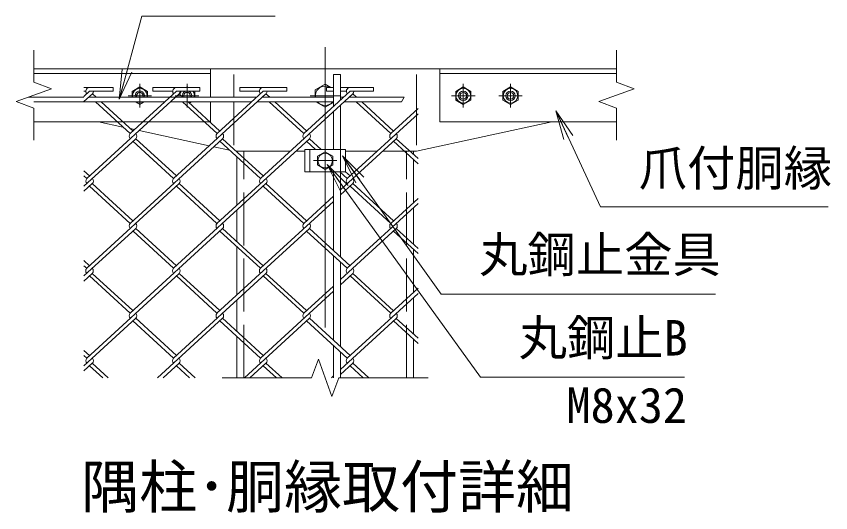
# Model space of a CAD drawing. Units: millimetres at full size; details may follow other scales. Extents: x -10500 to 10500, y -7425 to 7425.
# Drawn here: x 2525 to 5291, y 3450 to 5136 of the extents above; entities that cross this region are included whole.
import ezdxf
from ezdxf.enums import TextEntityAlignment as Align

# ---------------------------------------------------------------- set-up
doc = ezdxf.new("R2010")
doc.units = ezdxf.units.MM
doc.header["$LTSCALE"] = 30
doc.linetypes.add('DASHED', pattern=[7.5, 6, -1.5])
doc.linetypes.add('USER1', pattern=[50.8, 31.75, -6.35, 6.35, -6.35])
for name, color, linetype, lineweight in [('0-0_D-STR-TXT', 7, 'Continuous', 13), ('0-1_D-STR-DIM', 7, 'Continuous', 13), ('0-2_D-BMK', 2, 'USER1', 13), ('0-3_D-STR3', 3, 'Continuous', 13), ('0-7_D-STR1', 1, 'Continuous', 18), ('0-8_0', 7, 'Continuous', 18), ('0-A_D-TTL-TXT', 7, 'Continuous', 13), ('0-B_D-STR2', 7, 'Continuous', 13)]:
    doc.layers.add(name, color=color, linetype=linetype, lineweight=lineweight)
doc.styles.add('ＭＳ ゴシック', font='')
doc.styles.get('ＭＳ ゴシック').set_extended_font_data('MS Gothic')

# ---------------------------------------------------------------- blocks, each defined once
blk = doc.blocks.new('_Open')
at = {"layer": '0-8_0'}
blk.add_line((-30, 5), (0, 0), dxfattribs=at)
blk.add_lwpolyline([(-30, -5), (0, 0), (-30, 0)], dxfattribs=at)

msp = doc.modelspace()

# ---------------------------------------------------------------- linework, layer by layer
at = {"layer": '0-0_D-STR-TXT'}
for points in [[(3404.2, 5135.61), (2952.02, 5135.61), (2875.43, 4855.54)], [(5281.83, 4488.77), (4509.22, 4488.77), (4358.68, 4813.14)], [(4899.85, 4191.92), (3967.97, 4191.92), (3634.51, 4659.72)], [(4794.08, 3909.71), (4102.05, 3909.71), (3581.85, 4630.38)]]:
    msp.add_lwpolyline(points, dxfattribs=at)
at = {"layer": '0-1_D-STR-DIM'}
for p, q in [((2585.08, 5020.72), (2585.08, 4911.32)), ((4563.33, 5020.72), (4563.33, 4911.32)), ((2585.08, 4911.32), (2644.98, 4889.52)), ((4563.33, 4911.32), (4623.24, 4889.52)), ((2644.98, 4889.52), (2525.17, 4845.91)), ((4623.24, 4889.52), (4503.42, 4845.91)), ((2525.17, 4845.91), (2585.08, 4824.11)), ((3842.51, 4860.72), (3833.27, 4844.72)), ((4503.42, 4845.91), (4563.33, 4824.11)), ((2585.08, 4824.11), (2585.08, 4714.72)), ((4563.33, 4824.11), (4563.33, 4714.72)), ((3551.12, 3971.15), (3528.03, 3907.72)), ((3597.29, 3844.29), (3551.12, 3971.15)), ((3224.2, 3907.72), (3528.03, 3907.72)), ((3620.38, 3907.72), (3597.29, 3844.29)), ((3620.38, 3907.72), (3924.2, 3907.72))]:
    msp.add_line(p, q, dxfattribs=at)
at = {"layer": '0-2_D-BMK'}
for p, q in [((3574.2, 5030.74), (3574.2, 3907.72)), ((2944.71, 4825.72), (2944.71, 4905.72)), ((3105.08, 4825.72), (3105.08, 4905.72)), ((4043.33, 4825.72), (4043.33, 4905.72)), ((4203.7, 4825.72), (4203.7, 4905.72)), ((2904.71, 4865.72), (2984.71, 4865.72)), ((3065.08, 4865.72), (3145.08, 4865.72)), ((3625.2, 4865.72), (3523.2, 4865.72)), ((4083.33, 4865.72), (4003.33, 4865.72)), ((4243.7, 4865.72), (4163.7, 4865.72)), ((3534.2, 4645.72), (3614.2, 4645.72))]:
    msp.add_line(p, q, dxfattribs=at)
at = {"layer": '0-3_D-STR3'}
for p, q in [((2804.2, 4957.72), (4344.2, 4957.72)), ((3264.2, 4937.72), (3264.2, 4860.72)), ((3602.2, 4937.72), (3626.2, 4937.72)), ((3602.2, 4828.98), (3602.2, 4937.72)), ((3626.2, 4850.97), (3626.2, 4937.72)), ((3884.2, 4937.72), (3884.2, 4697.72)), ((2918.71, 4880.73), (2944.71, 4895.74)), ((2944.71, 4895.74), (2970.71, 4880.73)), ((3101.48, 4893.66), (3105.08, 4895.74)), ((3105.08, 4895.74), (3108.67, 4893.66)), ((3574.2, 4904.98), (3593.8, 4893.66)), ((4043.33, 4895.74), (4017.33, 4880.73)), ((4069.33, 4880.73), (4043.33, 4895.74)), ((4203.7, 4895.74), (4177.7, 4880.73)), ((4229.7, 4880.73), (4203.7, 4895.74)), ((2918.71, 4860.72), (2918.71, 4880.73)), ((2970.71, 4880.73), (2970.71, 4860.72)), ((3079.08, 4871.63), (3079.08, 4872.89)), ((3130.84, 4880.86), (3131.08, 4880.73)), ((3131.08, 4880.73), (3131.08, 4860.72)), ((4017.33, 4880.73), (4017.33, 4850.71)), ((4069.33, 4850.71), (4069.33, 4880.73)), ((4177.7, 4880.73), (4177.7, 4850.71)), ((4229.7, 4850.71), (4229.7, 4880.73)), ((2755.08, 4860.72), (2565.84, 4860.72)), ((3029.56, 4844.72), (2585.08, 4844.72)), ((3341.93, 4860.72), (2771.05, 4860.72)), ((2944.71, 4835.7), (2929.08, 4844.72)), ((2960.34, 4844.72), (2944.71, 4835.7)), ((3324.47, 4844.72), (3048.03, 4844.72)), ((3120.7, 4844.72), (3113.19, 4840.38)), ((3264.2, 4844.72), (3264.2, 4697.72)), ((3602.2, 4844.72), (3342.94, 4844.72)), ((3602.2, 4860.72), (3360.4, 4860.72)), ((3574.2, 4826.46), (3542.58, 4844.72)), ((3602.2, 4842.62), (3574.2, 4826.46)), ((3636.84, 4860.72), (3626.2, 4860.72)), ((3833.27, 4844.72), (3638.32, 4844.72)), ((3842.51, 4860.72), (3655.79, 4860.72)), ((4017.33, 4850.71), (4043.33, 4835.7)), ((4043.33, 4835.7), (4069.33, 4850.71)), ((4177.7, 4850.71), (4203.7, 4835.7)), ((4203.7, 4835.7), (4229.7, 4850.71)), ((3626.2, 4683.72), (3626.2, 4833.61)), ((3602.2, 4683.72), (3602.2, 4811.62)), ((2804.2, 4777.72), (2887.46, 4759.62)), ((3884.2, 4677.72), (4344.2, 4777.72)), ((2912.3, 4754.22), (2927.25, 4750.97)), ((2942.18, 4747.72), (3180.54, 4695.91)), ((3195.85, 4692.58), (3249.26, 4680.97)), ((3271.75, 4677.72), (3456.08, 4677.72)), ((3474.55, 4677.72), (3505.4, 4677.72)), ((3505.4, 4683.72), (3643, 4683.72)), ((3505.4, 4683.72), (3505.4, 4607.72)), ((3548.2, 4660.73), (3574.2, 4675.74)), ((3574.2, 4675.74), (3600.2, 4660.73)), ((3643, 4683.72), (3643, 4607.72)), ((3643, 4677.72), (3750.99, 4677.72)), ((3769.46, 4677.72), (3884.2, 4677.72)), ((3548.2, 4630.71), (3548.2, 4660.73)), ((3600.2, 4660.73), (3600.2, 4630.71)), ((3574.2, 4615.7), (3548.2, 4630.71)), ((3600.2, 4630.71), (3574.2, 4615.7)), ((3505.4, 4607.72), (3643, 4607.72)), ((3602.2, 4340.19), (3602.2, 4607.72)), ((3626.2, 4318.2), (3626.2, 4605.8)), ((3602.2, 4035.28), (3602.2, 4322.83)), ((3626.2, 4013.29), (3626.2, 4300.84)), ((3602.2, 3907.72), (3602.2, 4017.92)), ((3626.2, 3907.72), (3626.2, 3995.92))]:
    msp.add_line(p, q, dxfattribs=at)
at = {"layer": '0-3_D-STR3', "linetype": 'DASHED'}
for p, q in [((3522.2, 4683.72), (3522.2, 4607.72)), ((3626.2, 4683.72), (3626.2, 4607.72))]:
    msp.add_line(p, q, dxfattribs=at)
at = {"layer": '0-3_D-STR3'}
msp.add_lwpolyline([(3540.2, 4860.72), (3540.2, 4885.35), (3574.2, 4904.98)], dxfattribs=at)
for centre, radius in [((4043.33, 4865.72), 25), ((4043.33, 4865.72), 16), ((4043.33, 4865.72), 11.2), ((4203.7, 4865.72), 25), ((4203.7, 4865.72), 16), ((4203.7, 4865.72), 11.2), ((3574.2, 4645.72), 25)]:
    msp.add_circle(centre, radius, dxfattribs=at)
for centre, radius, start, end in [((3574.2, 4865.72), 33, 57.87216, 188.71474), ((2944.71, 4865.72), 25, 348.46304, 191.53696), ((2944.71, 4865.72), 16, 341.79004, 198.20996), ((2944.71, 4865.72), 11.2, 333.48523, 206.51477), ((3105.08, 4865.72), 25, 142.70925, 169.3807), ((3105.08, 4865.72), 16, 108.79877, 198.20996), ((3105.08, 4865.72), 11.2, 333.48523, 206.51477), ((3105.08, 4865.72), 16, 341.79004, 71.20123), ((3105.08, 4865.72), 25, 348.46304, 37.29075), ((2944.71, 4865.72), 25, 237.14012, 302.85988), ((3105.08, 4865.72), 25, 285.6193, 302.85988), ((3574.2, 4865.72), 33, 219.5212, 320.4788)]:
    msp.add_arc(centre, radius, start, end, dxfattribs=at)
at = {"layer": '0-7_D-STR1'}
for p, q in [((3185.08, 4957.72), (2585.08, 4957.72)), ((3185.08, 4957.72), (3185.08, 4860.72)), ((3963.33, 4957.72), (3963.33, 4777.72)), ((3963.33, 4957.72), (4563.33, 4957.72)), ((3185.08, 4941.72), (2585.08, 4941.72)), ((3963.33, 4941.72), (4563.33, 4941.72)), ((3185.08, 4844.72), (3185.08, 4777.72)), ((3185.08, 4777.72), (2585.08, 4777.72)), ((3963.33, 4777.72), (4563.33, 4777.72)), ((3274.2, 4675.47), (3274.2, 4677.72)), ((3874.2, 4666.14), (3874.2, 4677.72)), ((3274.2, 4494.14), (3274.2, 4658.11)), ((3874.2, 4503.03), (3874.2, 4648.78)), ((3874.2, 4361.19), (3874.2, 4486.1)), ((3274.2, 4370.56), (3274.2, 4476.77)), ((3274.2, 4189.18), (3274.2, 4353.19)), ((3874.2, 4198.07), (3874.2, 4343.83)), ((3874.2, 4056.23), (3874.2, 4180.71)), ((3274.2, 4065.6), (3274.2, 4171.82)), ((3274.2, 3907.72), (3274.2, 4048.24)), ((3874.2, 3907.72), (3874.2, 4038.87))]:
    msp.add_line(p, q, dxfattribs=at)
at = {"layer": '0-7_D-STR1', "linetype": 'DASHED'}
for p, q in [((3298.2, 3907.72), (3298.2, 4677.72)), ((3850.2, 3907.72), (3850.2, 4677.72))]:
    msp.add_line(p, q, dxfattribs=at)
at = {"layer": '0-B_D-STR2'}
for p, q in [((2755.08, 4893.66), (2854.09, 4893.66)), ((2774.09, 4880.86), (2755.08, 4863.44)), ((2755.08, 4880.86), (2761.24, 4880.86)), ((2783.57, 4872.18), (2755.08, 4846.08)), ((3078.24, 4872.4), (2764.41, 4584.82)), ((2796.08, 4860.72), (2783.57, 4872.18)), ((3069, 4880.86), (2912.07, 4737.07)), ((2989, 4893.66), (3149, 4893.66)), ((2989, 4880.86), (2989, 4893.66)), ((2989, 4880.86), (3056.15, 4880.86)), ((3373.15, 4872.4), (3059.32, 4584.82)), ((3069, 4880.86), (3149, 4880.86)), ((3090.99, 4860.72), (3078.24, 4872.4)), ((3149, 4880.86), (3149, 4893.66)), ((3364.13, 4881.07), (3206.99, 4737.07)), ((3284.13, 4893.87), (3444.13, 4893.87)), ((3284.13, 4881.07), (3284.13, 4893.87)), ((3284.13, 4881.07), (3351.29, 4881.07)), ((3668.3, 4872.18), (3354.44, 4584.59)), ((3385.9, 4860.72), (3373.15, 4872.4)), ((3658.83, 4880.86), (3501.9, 4737.07)), ((3578.83, 4893.66), (3602.2, 4893.66)), ((3578.83, 4880.86), (3578.83, 4893.66)), ((3578.83, 4880.86), (3602.2, 4880.86)), ((3626.2, 4893.66), (3738.83, 4893.66)), ((3626.2, 4880.86), (3645.98, 4880.86)), ((3658.83, 4880.86), (3738.83, 4880.86)), ((3680.81, 4860.72), (3668.3, 4872.18)), ((3738.83, 4880.86), (3738.83, 4893.66)), ((2777.13, 4860.72), (2774.09, 4863.5)), ((2912.07, 4737.07), (2794.59, 4844.72)), ((2921.55, 4745.75), (2813.54, 4844.72)), ((3072.04, 4860.72), (3068.77, 4863.72)), ((3206.99, 4737.07), (3089.5, 4844.72)), ((3216.46, 4745.75), (3108.45, 4844.72)), ((3366.95, 4860.72), (3363.68, 4863.72)), ((3501.9, 4737.07), (3384.41, 4844.72)), ((3511.37, 4745.75), (3403.36, 4844.72)), ((3661.86, 4860.72), (3658.83, 4863.5)), ((3796.81, 4737.07), (3679.33, 4844.72)), ((3806.28, 4745.75), (3698.27, 4844.72)), ((3889.49, 4822), (3796.81, 4737.07)), ((3889.49, 4804.63), (3649.35, 4584.59)), ((2930.78, 4719.92), (2755.08, 4558.92)), ((3225.7, 4719.92), (2911.86, 4432.35)), ((3059.32, 4584.82), (2921.33, 4711.26)), ((3068.79, 4593.51), (2930.81, 4719.94)), ((3520.61, 4719.92), (3206.77, 4432.35)), ((3354.44, 4584.59), (3216.22, 4711.24)), ((3363.91, 4593.27), (3225.7, 4719.92)), ((3541.17, 4683.72), (3511.13, 4711.24)), ((3560.12, 4683.72), (3520.61, 4719.92)), ((3815.52, 4719.92), (3626.2, 4546.45)), ((3889.49, 4634.77), (3806.04, 4711.24)), ((3889.49, 4652.14), (3815.52, 4719.92)), ((2773.88, 4593.51), (2755.08, 4610.73)), ((2764.41, 4584.82), (2755.08, 4593.37)), ((3649.35, 4584.59), (3624.11, 4607.72)), ((3658.83, 4593.27), (3643.05, 4607.72)), ((2783.35, 4567.46), (2755.08, 4541.55)), ((3078.26, 4567.46), (2764.41, 4279.87)), ((2921.33, 4441.03), (2783.35, 4567.46)), ((3373.15, 4567.44), (3059.32, 4279.87)), ((3216.25, 4441.03), (3078.26, 4567.46)), ((3511.13, 4441), (3373.15, 4567.44)), ((3668.06, 4567.44), (3626.2, 4529.09)), ((3806.28, 4440.79), (3668.06, 4567.44)), ((2911.86, 4432.35), (2773.88, 4558.78)), ((3206.77, 4432.35), (3068.79, 4558.78)), ((3501.66, 4432.32), (3364.5, 4558)), ((3796.81, 4432.11), (3658.59, 4558.76)), ((3602.2, 4524.46), (3501.66, 4432.32)), ((3889.49, 4517.04), (3796.81, 4432.11)), ((3602.2, 4507.09), (3354.23, 4279.87)), ((3889.49, 4500.11), (3649.12, 4279.84)), ((2930.81, 4414.98), (2755.08, 4253.96)), ((3225.72, 4414.98), (2911.86, 4127.39)), ((3059.32, 4279.87), (2922.16, 4405.55)), ((3068.79, 4288.55), (2930.81, 4414.98)), ((3520.61, 4414.96), (3206.77, 4127.39)), ((3354.23, 4279.87), (3216.25, 4406.3)), ((3363.7, 4288.55), (3225.72, 4414.98)), ((3649.12, 4279.84), (3511.13, 4406.28)), ((3658.59, 4288.53), (3520.61, 4414.96)), ((3815.52, 4414.96), (3626.2, 4241.49)), ((3889.49, 4329.82), (3806.04, 4406.28)), ((3889.49, 4347.18), (3815.52, 4414.96)), ((2773.88, 4288.55), (2755.08, 4305.78)), ((2764.4, 4279.87), (2755.08, 4288.41)), ((2783.35, 4262.51), (2755.08, 4236.6)), ((3078.26, 4262.51), (2764.41, 3974.91)), ((2921.33, 4136.07), (2783.35, 4262.51)), ((3373.17, 4262.51), (3059.32, 3974.91)), ((3216.25, 4136.07), (3078.26, 4262.51)), ((3511.16, 4136.07), (3373.17, 4262.51)), ((3668.06, 4262.48), (3626.2, 4224.13)), ((3806.28, 4135.83), (3668.06, 4262.48)), ((2911.86, 4127.39), (2773.88, 4253.82)), ((3206.77, 4127.39), (3068.79, 4253.82)), ((3501.68, 4127.39), (3363.7, 4253.82)), ((3796.81, 4127.15), (3658.59, 4253.8)), ((3602.2, 4219.5), (3501.68, 4127.39)), ((3889.49, 4212.08), (3796.81, 4127.15)), ((3602.2, 4202.14), (3354.23, 3974.91)), ((3889.49, 4194.72), (3649.38, 3974.69)), ((2930.81, 4110.03), (2755.08, 3949)), ((3059.32, 3974.91), (2921.33, 4101.35)), ((3068.79, 3983.59), (2930.81, 4110.03)), ((3225.72, 4110.03), (3004.94, 3907.72)), ((3354.23, 3974.91), (3216.25, 4101.35)), ((3363.7, 3983.59), (3225.72, 4110.03)), ((3520.63, 4110.03), (3299.85, 3907.72)), ((3649.38, 3974.69), (3511.16, 4101.35)), ((3658.85, 3983.37), (3520.63, 4110.03)), ((3815.75, 4109.79), (3626.2, 3936.1)), ((3889.49, 4024.86), (3806.28, 4101.11)), ((3889.49, 4042.22), (3815.75, 4109.79)), ((2773.88, 3983.59), (2755.08, 4000.82)), ((2764.41, 3974.91), (2755.08, 3983.46)), ((2783.35, 3957.55), (2755.08, 3931.64)), ((2837.73, 3907.72), (2783.35, 3957.55)), ((3078.26, 3957.55), (3023.88, 3907.72)), ((3132.64, 3907.72), (3078.26, 3957.55)), ((3373.17, 3957.55), (3318.8, 3907.72)), ((3427.55, 3907.72), (3373.17, 3957.55)), ((3668.32, 3957.33), (3626.2, 3918.74)), ((3722.46, 3907.72), (3668.32, 3957.33)), ((2818.78, 3907.72), (2773.88, 3948.87)), ((3113.7, 3907.72), (3068.79, 3948.87)), ((3408.61, 3907.72), (3363.7, 3948.87)), ((3703.52, 3907.72), (3658.85, 3948.65)), ((3602.2, 3914.1), (3595.23, 3907.72))]:
    msp.add_line(p, q, dxfattribs=at)
for points in [[(2774.09, 4880.86), (2854.09, 4880.86), (2854.09, 4893.66)], [(3364.13, 4881.07), (3444.13, 4881.07), (3444.13, 4893.87)]]:
    msp.add_lwpolyline(points, dxfattribs=at)
for centre, start, end in [((2774.09, 4880.86), 95, 222.5), ((2774.09, 4880.86), 317.5, 0), ((3069, 4880.86), 85, 222.5), ((3069, 4880.86), 317.5, 0), ((3364.13, 4881.07), 85, 222.5), ((3363.91, 4880.86), 317.5, 0.89905), ((3658.83, 4880.86), 95, 222.5), ((3658.83, 4880.86), 317.5, 0), ((2921.55, 4728.38), 137.5, 222.5), ((2921.55, 4728.38), 317.5, 42.5), ((3216.46, 4728.38), 137.5, 222.5), ((3216.46, 4728.38), 317.5, 42.5), ((3511.37, 4728.38), 137.5, 222.5), ((3511.37, 4728.38), 317.5, 42.5), ((3806.28, 4728.38), 137.5, 222.5), ((3806.28, 4728.38), 317.5, 42.5), ((2774.09, 4575.91), 137.5, 222.5), ((2774.09, 4575.91), 317.5, 42.5), ((3069, 4575.91), 137.5, 222.5), ((3069, 4575.91), 317.5, 42.5), ((3363.91, 4575.91), 137.5, 222.5), ((3363.91, 4575.91), 317.5, 42.5), ((3658.83, 4575.91), 137.5, 222.5), ((3658.83, 4575.91), 317.5, 42.5), ((2921.33, 4423.66), 137.5, 222.5), ((2921.33, 4423.66), 317.5, 42.5), ((3216.46, 4423.43), 137.5, 222.5), ((3216.46, 4423.43), 317.5, 42.5), ((3511.37, 4423.43), 137.5, 222.5), ((3511.37, 4423.43), 317.5, 42.5), ((3806.28, 4423.43), 137.5, 222.5), ((3806.28, 4423.43), 317.5, 42.5), ((2773.86, 4271.16), 137.5, 222.5), ((2773.86, 4271.16), 317.5, 42.5), ((3068.77, 4271.16), 137.5, 222.5), ((3068.77, 4271.16), 317.5, 42.5), ((3363.68, 4271.16), 137.5, 222.5), ((3363.68, 4271.16), 317.5, 42.5), ((3658.59, 4271.16), 137.5, 222.5), ((3658.59, 4271.16), 317.5, 42.5), ((2921.33, 4118.71), 137.5, 222.5), ((2921.33, 4118.71), 317.5, 42.5), ((3216.46, 4118.47), 137.5, 222.5), ((3216.46, 4118.47), 317.5, 42.5), ((3511.37, 4118.47), 137.5, 222.5), ((3511.37, 4118.47), 317.5, 42.5), ((3806.28, 4118.47), 137.5, 222.5), ((3806.28, 4118.47), 317.5, 42.5), ((2774.12, 3966.01), 137.5, 222.5), ((2774.12, 3966.01), 317.5, 42.5), ((3069.03, 3966.01), 137.5, 222.5), ((3069.03, 3966.01), 317.5, 42.5), ((3363.94, 3966.01), 137.5, 222.5), ((3363.94, 3966.01), 317.5, 42.5), ((3658.85, 3966.01), 137.5, 222.5), ((3658.85, 3966.01), 317.5, 42.5)]:
    msp.add_arc(centre, 12.85, start, end, dxfattribs=at)

# ---------------------------------------------------------------- block references
at = {"layer": '0-0_D-STR-TXT', "xscale": 3.333333, "yscale": 3.333333}
for p, rotation in [((2874.9, 4853.61), 254.70628), ((4357.84, 4814.95), 114.89636), ((3633.34, 4661.35), 125.48273), ((3580.68, 4632.01), 125.82258)]:
    msp.add_blockref('_Open', p, dxfattribs=dict(at, rotation=rotation))

# ---------------------------------------------------------------- texts
at = {"layer": '0-0_D-STR-TXT', "style": 'ＭＳ ゴシック'}
for s, p in [('爪付胴縁', (4639.07, 4523.73)), ('丸鋼止金具', (4097.18, 4230.05)), ('丸鋼止B', (4231.27, 3947.52)), ('M8x32', (4393.7, 3718.7))]:
    msp.add_text(s, height=120.3, dxfattribs=at).set_placement(p, align=Align.BOTTOM_LEFT)
at = {"layer": '0-A_D-TTL-TXT', "style": 'ＭＳ ゴシック'}
msp.add_text('隅柱･胴縁取付詳細', height=144.3, dxfattribs=at).set_placement((2745.78, 3422.59), align=Align.BOTTOM_LEFT)

doc.saveas('drawing.dxf')
